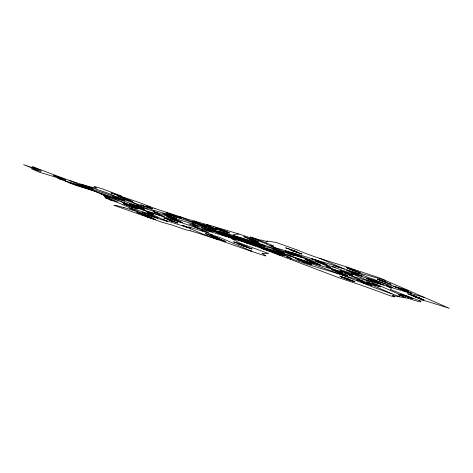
<?xml version="1.0" encoding="UTF-8"?>
<svg xmlns="http://www.w3.org/2000/svg" width="473" height="473" viewBox="0 0 473 473"><rect width="100%" height="100%" fill="white"/><g stroke="black" fill="none" stroke-linecap="round" stroke-linejoin="round"><path stroke-width="0.71" d="M332.744 266.914L332.803 266.589L334.872 267.038L336.93 266.796L358.942 273.353M182.111 222.357L180.337 221.926A7.923 0.443 19.6 0 1 179.699 221.731L175.708 220.359M404.858 296.181L412.769 298.652L404.876 296.216M290.274 259.062L291.202 258.613L306.007 263.887L341.524 274.778M192.564 221.589L196.679 223.008M285.686 247.846L295.619 251.275L285.68 247.858M340.046 270.526L347.826 272.98M144.703 209.498L142.799 209.036A8.532 0.479 19.6 0 1 142.113 208.824L136.053 206.654L138.199 207.387M274.612 252.269L281.896 254.563M344.521 278.183L351.38 280.318M190.548 230.842L185.576 229.766L172.539 225.183M215.457 229.234L214.103 228.902A6.025 0.337 19.6 0 1 213.625 228.755L207.068 226.248A7.326 0.408 19.6 0 0 208.374 226.898L214.435 229.127A6.941 0.39 19.6 0 0 215.067 229.328L216.924 229.766L215.883 229.192A7.456 0.414 19.6 0 0 213.997 228.406M257.389 241.792L256.035 241.461A6.119 0.343 19.6 0 1 255.532 241.307L248.621 238.717M337.048 271.934L342.511 273.956L338.284 272.572L339.827 273.252L347.909 275.747L340.903 273.175M151.809 215.599L153.033 215.99M215.114 237.02L216.338 237.411M294.933 254.373L296.157 254.764M305.061 261.823L306.285 262.208M356.346 273.678L357.558 274.074M376.295 285.219L377.507 285.609M238.835 233.928L233.065 234.774L234.165 235.672L256.23 242.365L277.716 249.803L272.951 247.639L277.71 249.058M284.852 255.934L279.147 254.208M354.768 281.849L346.011 278.952L353.207 281.264M313.83 262.539L316.951 263.532M57.162 176.583L62.052 178.386L61.058 178.079M256.514 245.404L259.381 246.332M276.569 250.649L277.905 250.974A5.706 0.319 19.6 0 1 278.597 251.193L282.074 252.44L280.879 251.979M88.144 187.273L89.19 187.604M175.826 219.714L176.979 220.075M211.236 227.383L212.389 227.744M143.124 208.912L141.539 208.51A6.853 0.384 19.6 0 1 141.031 208.351L138.293 207.422M210.574 231.149L207.144 230.085M338.579 272.507L340.82 273.234M362.566 282.21L364.807 282.931M124.6 204.159L126.474 204.738M217.125 228.24L218.999 228.82M306.445 259.766L313.776 262.255M368.083 279.029L373.096 280.796C369.49 279.159 379.098 282.6 375.402 281.559M122.353 197.436L126.941 199.109L120.272 196.679M128.485 205.388L131.926 206.671M274.914 251.831L279.502 253.504L277.143 252.552M205.483 229.346L206.624 229.647A5.564 0.313 19.6 0 1 207.133 229.801L208.463 230.25M276.167 252.836L283.144 255.059L281.955 254.693M303.098 261.569L308.715 263.254M346.065 278.786L351.486 280.353M263.999 248.969L268.12 250.282L263.059 248.609L264.437 249.23M277.639 251.051L280.72 251.997M262.154 253.309L268.634 253.516L240.213 243.264L231.912 238.688M146.671 213.654L152.915 215.877M209.977 235.075L216.22 237.292M248.366 238.138L254.61 240.355M289.795 252.434L293.709 253.64L291.273 252.972M299.923 259.878L303.837 261.084L301.39 260.416M335.925 271.017L342.286 273.353M351.197 271.739L356.358 273.631M371.145 283.28L377.389 285.497M398.29 287.874L404.527 290.091M232.107 238.794L239.545 240.568L255.515 246.096M234.082 235.678L212.377 229.683M63.347 179.302L63.08 179.113L65.593 179.941M124.517 200.771L121.951 199.961M170.321 214.038L176.086 216.084M171.084 217.911L176.849 219.957M206.494 225.574L212.259 227.625M57.298 177.085L62.265 178.806M84.561 186.327L89.959 188.213M116.252 197.868L120.461 199.293M83.762 185.605L89.054 187.485M113.946 205.329L116.293 205.501L123.855 207.576L123.299 207.31L141.847 213.146L129.649 208.138L132.588 209.042L117.517 202.414L110.197 199.89M217.728 231.859L216.303 231.368L218.993 232.237M240.656 239.858C239.06 239.119 243.666 240.698 242.584 240.455M287.111 254.545L258.973 245.942L248.91 242.123L254.858 244.807L251.748 244.553L253.664 245.434M125.44 198.879L130.353 200.564L128.496 199.831M174.951 216.013L179.149 217.426L177.943 217.054M147.659 214.293L142.06 212.141L146.346 213.784M170.197 216.167L176.807 218.632L169.304 216.315L168.406 215.925L171.463 216.865L165.065 214.446L170.286 216.38M249.354 238.776L243.755 236.618L248.041 238.268M210.988 235.72L205.365 233.556L209.651 235.205M290.806 253.073L285.184 250.915L289.47 252.558M300.934 260.517L295.312 258.359L299.598 260.008M352.219 272.383L346.585 270.219L350.871 271.869M336.936 271.662L331.313 269.498L335.599 271.147M372.156 283.918L366.534 281.76L370.82 283.404M399.301 288.512L393.672 286.354L397.959 288.004M171.238 214.63L166.029 212.625L169.984 214.151M172.001 218.502L166.786 216.498L170.741 218.029M207.422 226.171L202.196 224.167L206.151 225.692M342.405 272.253L303.696 260.469M84.543 186.149L79.783 184.304L83.425 185.712M87.28 186.179L96.693 188.301L94.038 186.392L101.89 188.674L121.839 196.153L110.972 192.86L111.545 193.203L138.412 202.231L154.996 208.516M223.889 234.703L228.37 236.364M148.126 214.192L150.278 214.854M220.069 232.876L220.613 232.947L217.249 231.841L219.779 232.781M249.821 238.67L254.728 240.467M229.103 236.955L230.191 237.103L223.451 234.898L228.489 236.766M211.431 235.607L215.138 236.967M352.651 272.271L354.981 273.004M337.379 271.555L339.744 272.294M372.6 283.812L376.301 285.166M399.738 288.406L404.651 290.203M171.681 214.535L176.216 216.202M172.444 218.408L175.861 219.667M207.854 226.076L211.271 227.33M126.752 199.399L128.532 199.949M224.45 235.14L220.536 233.615L223.528 234.779M85.028 186.072L88.155 187.219M172.066 225.03L162.298 222.357L114.123 205.365M176.181 216.498L177.889 217.036M63.276 179.184L64.227 179.48M123.163 200.262L122.194 199.955M110.357 199.949L110.942 200.014L107.353 198.66M255.899 244.902L258.725 245.907M240 239.58C238.682 239.025 241.378 240.148 240.426 239.799M101.216 194.066L114.951 198.707M224.959 235.093L228.211 236.234M64.222 179.427L62.389 178.853M408.37 298.433L392.507 295.56L394.293 296.453L394.464 296.997L390.456 295.808L360.456 284.929L338.839 277.74L255.089 245.954M238.8 237.753L240.816 238.504M256.13 245.18L253.469 244.127L255.497 244.925M193.67 224.143L193.108 224.013L194.19 224.486L192.139 223.824L199.884 227.188L188.952 223.865L198.092 227.874M238.906 237.972L238.575 237.878L240.089 238.516M247.143 241.685L248.508 242.176M243.571 240.858L241.827 240.408L244.884 241.472M245.002 241.508L242.744 240.816L245.954 241.851L240.81 239.965L241.159 240.118M256.673 245.191L257.608 245.44M245.729 242.383L247.947 242.945L243.246 241.407L243.731 241.62M248.839 242.572L250.418 242.974L242.75 240.266M213.353 226.419L187.343 219.117L155.032 208.534M247.107 241.833L245.321 241.106L246.681 241.656M146.878 216.581A5.694 0.319 19.6 0 1 147.736 216.859L155.806 219.632L144.933 215.907L150.142 217.355L149.852 217.261M219.094 238.859L211.2 236.128L218.674 238.357L213.79 236.985A6.232 0.349 19.6 0 1 213.146 236.802L213.14 236.802A6.291 0.349 19.6 0 1 213.962 237.068L222.062 239.846L217.361 238.558A6.297 0.349 19.6 0 1 216.705 238.368L216.699 238.368A5.694 0.319 19.6 0 1 217.58 238.652L225.651 241.425L214.777 237.7L219.915 239.125M245.682 246.486L237.742 243.737L245.215 245.966L240.325 244.594A6.232 0.349 19.6 0 1 239.687 244.411L239.681 244.411A6.291 0.349 19.6 0 1 240.503 244.677L248.603 247.456L243.897 246.167A6.297 0.349 19.6 0 1 243.246 245.978L243.234 245.978A5.694 0.319 19.6 0 1 244.115 246.262L252.186 249.035L241.313 245.31L246.504 246.752M275.061 247.763L288.902 251.595L340.897 267.594M239.486 238.008L241.129 238.581M238.345 237.748L236.683 237.079L243.477 239.616L241.614 238.865L242.105 239.013M121.945 202.131L153.252 213.914L153.743 214.393L147.192 212.377L163.64 219.72L187.716 227.608M247.71 241.898L248.272 242.046M147.499 209.031L136.934 205.637L138.684 206.364L115.885 198.246L68.922 182.489M214.559 230.605L210.485 229.381L213.122 231.066L206.926 229.151L215.812 232.249L224.456 235.938M149.58 212.01L164.344 216.646L153.548 211.715L157.521 212.992M370.607 281.754L354.253 276.806L333.613 269.291L326.293 266.388L330.296 267.712L330.869 267.547L320.227 263.142L332.844 266.908L350.99 273.305L408.654 290.617M202.858 231.214L188.739 226.993L190.968 227.968L188.863 227.495L182.294 225.237L202.521 233.952L217.095 239.314M342.257 275.008L363.447 281.293M250.04 250.72L251.985 251.305L219.507 237.345L210.55 234.555L212.271 234.809L201.717 230.688L208.705 232.55L193.487 226.656M384.939 280.288L364.843 274.476L358.38 273.039L367.805 277.403L373.841 279.289L392.608 287.519L386.825 285.727L390.988 287.501M294.377 255.296L320.103 263.094M249.49 242.667L248.071 242.318L251.163 243.394M304.263 260.653L262.45 247.515L280.454 255.361M424.659 297.612L366.409 279.904L402.31 295.625L400.554 295.164L403.54 296.228L398.414 294.691L405.343 297.623M294.017 255.195L270.793 248.089C239.657 240.16 209.167 229.488 179.716 216.622M246.557 242.495L244.665 242.034L250.448 244.05L245.948 242.596L249.318 243.636M130.684 208.155L152.501 214.837M212.998 230.954L229.718 236.128M237.062 239.787L192.186 226.254L152.507 213.092L123.104 202.385M276.273 252.954L271.171 250.997L274.6 252.286M303.217 261.693L298.096 259.73L308.396 263.136M310.14 263.975L311.796 264.667L303.264 261.871L304.482 262.243M408.276 298.416L418.191 301.472L421.106 301.934L419.326 300.213L420.603 299.799L426.279 301.1L449.35 308.325L379.547 277.882L355.424 269.923C336.208 263.13 316.266 258.234 297.558 250.075M224.439 230.777L225.597 231.131L218.928 228.707M219.348 229.352L226.26 231.947A6.119 0.343 19.6 0 0 226.768 232.101C230.789 233.307 223.203 230.333 226.88 231.681A6.965 0.39 19.6 0 1 228.607 232.397M119.32 198.554L112.828 196.443L120.201 198.766M256.153 241.041L254.858 240.645L257.413 241.768M196.679 222.931L200.718 224.397M213.979 228.4L212.726 228.01L215.481 229.21M200.712 224.421L201.788 224.752L195.597 222.499M196.336 223.226L202.893 225.733A6.025 0.337 19.6 0 0 203.366 225.881C207.416 227.105 199.63 224.066 203.242 225.385A7.456 0.414 19.6 0 1 205.122 226.165M318.79 261.25L311.216 258.784L319.819 261.498M384.78 281.648L377.206 279.182L385.808 281.896M169.772 215.712L162.742 213.424L170.729 215.942M133.829 205.111L139.328 207.068L138.169 206.707M170.026 216.202L170.434 216.433M258.731 243.654L251.157 241.189L259.76 243.902M259.216 243.967L260.357 244.322L259.961 244.092M254.444 242.596L261.356 245.185A6.119 0.343 19.6 0 0 261.859 245.339C265.844 246.539 258.264 243.554 261.977 244.919A6.965 0.39 19.6 0 1 263.698 245.641L264.815 246.232A5.575 0.313 19.6 0 1 264.756 246.256L262.964 245.818A7.787 0.438 19.6 0 1 262.284 245.611L255.651 243.187M224.368 233.485L223.67 233.242M240.852 238.569L241.39 238.735M251.618 242.016L246.214 240.254L252.357 242.188M238.362 238.386L237.753 238.15L238.357 238.38M239.019 238.652L238.528 238.504L240.39 239.261L235.501 237.558M219.921 232.834L218.502 232.397L221.731 233.437L220.028 232.87M237.629 238.238L237.144 238.085L238.516 238.629M277.621 251.068L276.593 250.72M402.156 289.736L401.902 289.659A7.012 0.39 19.6 0 1 401.216 289.441L401.701 289.612M235.01 237.943L235.418 238.067M277.326 251.092L278.13 251.334M282.28 252.617L283.096 252.872M313.77 262.279L314.929 262.639L304.996 259.234L308.946 260.818L306.469 259.783M206.465 229.316L201.055 227.554L207.204 229.488M235.702 238.333L234.277 237.895L237.511 238.936L233.023 237.345L235.542 238.28M248.792 242.342L249.236 242.483M402.251 289.766L407.549 291.403L398.503 288.483L411.634 293.201L402.588 290.28L408.518 292.113A7.083 0.396 19.6 0 1 408.944 292.249L408.359 292.042M127.58 205.093L133.079 207.056L131.92 206.695M374.019 281.453L379.316 283.091L370.27 280.17L383.402 284.888L374.356 281.967L380.292 283.8A7.083 0.396 19.6 0 1 380.712 283.936L380.126 283.729M245.386 241.916L241.602 240.686L245.901 242.04M258.329 245.859L258.956 246.049M228.802 236.878L225.958 236.003L232.42 238.09L229.015 236.949M246.197 242.247L245.499 242.005M256.555 245.463L258.749 246.108M264.756 248.904L259.89 247.32L265.418 249.064M171.392 220.383L163.818 217.917L172.42 220.625M415.253 296.24L407.685 293.774L416.281 296.482M414.585 296.459L414.33 296.382A7.012 0.39 19.6 0 1 413.644 296.163L424.056 299.923L415.01 297.003L420.946 298.835A7.083 0.396 19.6 0 1 421.372 298.971L420.828 298.776M414.673 296.488L419.977 298.126L410.931 295.205L420.787 298.765M241.053 244.328L233.485 241.863L242.087 244.571M364.447 282.357L356.879 279.898L365.481 282.606M145.477 215.28L146.642 215.641L139.973 213.217M408.045 296.766L400.471 294.301L409.074 297.009M347.448 278.698L339.874 276.238L348.477 278.946M346.242 278.893L345.03 278.514A6.403 0.355 19.6 0 1 344.782 278.39L341.08 276.906L344.51 278.195M353.077 281.133L354.797 281.807M373.836 281.4L373.67 281.346A7.012 0.39 19.6 0 1 372.984 281.128L373.475 281.299M268.215 250.4L268.954 250.631M190.453 230.824C215.854 238.309 240.538 248.053 265.761 255.994L262.208 253.309M210.16 229.299C184.103 220.696 157.119 214.636 132.393 202.444L145.051 206.713L154.204 210.639L153.5 210.254L169.109 214.707L195.621 223.534M248.94 242.608L252.204 243.761L248.987 242.726L251.423 243.477M213.299 226.401C232.793 232.213 252.541 237.481 271.064 246.09L270.94 245.724L272.608 246.238A15.639 0.875 19.6 0 0 273.24 246.362L273.808 246.202A12.233 0.68 19.6 0 0 272.347 245.41L266.376 242.939M64.742 180.739L102.174 192.381L132.742 202.556M239.971 239.492L240.988 239.858M266.666 243.057L250.294 237.008L260.765 240.266L260.984 239.965L267.594 241.721L266.843 240.976L276.055 242.413L297.31 249.981M149.302 217.083L141.362 214.334L148.835 216.563L143.946 215.191A6.232 0.349 19.6 0 1 143.307 215.008L143.313 215.014A6.291 0.349 19.6 0 1 144.123 215.268L152.223 218.053L147.517 216.764A6.297 0.349 19.6 0 1 146.867 216.575L146.878 216.581M87.475 186.261L67.533 179.835L32.489 166.738L41.074 170.493L23.65 164.663L41.033 171.646L31.407 168.737L39.519 172.255L58.149 177.901L62.885 179.882L57.854 178.309C65.286 180.639 72.121 184.547 79.653 186.551L93.394 190.714L101.665 194.249M280.187 254.456L283.297 255.302M245.877 242.43L246.238 242.554M258.613 246.007L260.256 246.61L259.452 246.303M177.883 220.649L175.986 220.016A7.45 0.414 19.6 0 0 175.489 219.862L172.568 218.999L174.354 219.389A8.147 0.455 19.6 0 1 174.998 219.584L180.58 221.583L178.617 220.909M279.188 254.113L277.698 253.569M86.926 187.148C84.135 186.179 89.113 188.337 87.174 187.237M59.663 177.907L58.617 177.617L61.123 178.652L57.31 177.144M224.031 233.674L226.904 234.573L223.871 233.615M208.392 230.144L208.729 230.268M90.509 188.414L91.437 188.638L89.817 187.958M118.646 198.701L117.582 198.376L118.9 198.985M177.789 220.519L178.558 220.796M90.609 188.544L88.841 187.882M176.399 220.519L178.693 221.293A6.279 0.349 19.6 0 0 179.308 221.482L182.129 222.34M278.916 254.125L276.9 253.362M140.528 207.682L137.052 206.512A8.774 0.491 19.6 0 0 136.36 206.299L134.438 205.832L137.584 206.813A8.023 0.449 19.6 0 1 138.116 206.979L143.455 208.824L140.741 207.866M248.875 242.111L243.057 239.669M224.036 233.727L222.487 233.035M90.408 188.378L92.838 189.23L92.046 188.78A7.994 0.443 19.6 0 0 91.206 188.42L89.492 187.834L90.213 188.402M176.464 220.643L175.891 220.43M399.862 296.719L373.966 287.442L341.855 274.878L287.395 254.64L294.058 255.225L280.43 250.17L270.928 246.043M195.656 222.606L193.93 222.062L196.23 223.061L192.576 221.601M235.53 237.393C233.733 236.713 237.062 237.949 235.507 237.345M254.155 244.742L265.974 249.058M120.337 196.792L118.481 196.212L120.958 197.288L117.008 195.698L123.477 197.986L122.347 197.442M208.883 230.398L210.822 231.084L206.246 229.429A6.267 0.349 19.6 0 0 205.749 229.275L204.419 228.938L205.495 229.393M118.753 198.743L121.301 199.618M56.393 176.405L54.797 175.903L56.92 176.825L53.538 175.465L61.064 178.055M59.835 177.972L61.525 178.617M63.098 179.214L61.579 178.64M132.724 204.756L130.885 204.176L133.339 205.247L129.389 203.65L133.824 205.187M140.038 213.329L138.199 212.749L140.652 213.82L136.703 212.223L145.483 215.256M121.999 199.884L120.532 199.423M63.08 179.113L62.548 178.912M223.8 233.644L221.601 232.692L224.61 233.768L223.427 233.319M175.01 216.214L169.819 214.299L175.187 216.285M207.056 230.049L205.323 229.446L209.858 231.084A6.096 0.343 19.6 0 0 210.349 231.232L211.721 231.557L210.597 231.12M121.933 199.86L121.183 199.381L122.891 199.961A7.994 0.443 19.6 0 1 123.725 200.316L124.547 200.729M349.979 268.995L347.478 267.943L355.962 270.816L346.041 267.381L352.521 270.172L360.432 272.738L349.104 268.812M248.278 242.087L248.922 242.312M257.614 245.499L258.311 245.794M235.731 237.582L234.212 236.926L237.003 238.161M253.481 244.618L240.479 240.071L241.91 241.271M150.313 214.866L151.833 215.546M174.779 216.055L174.945 216.078M419.652 300.816L390.349 289.535L391.419 288.199L387.233 286.372M237.34 237.925L236.086 237.612M125.428 198.944L119.911 197.028L126.799 199.63L123.506 198.613L124.476 199.038L132.552 201.533L126.752 199.452M175.82 220.306L173.774 219.59L175.708 220.264M308.325 263.213L308.822 263.295M132.659 204.643L138.169 206.683M56.334 176.305L57.168 176.595M126.409 204.632L129.614 205.932L128.496 205.406M355.111 272.951L357.44 273.956M278.171 250.725L272.856 249.035L278.343 250.791M351.38 280.418L351.699 280.436M62.554 178.717L62.229 178.593L63.938 179.172A7.994 0.443 19.6 0 1 64.777 179.533M293.768 253.664L294.957 254.32M339.898 272.253L342.168 273.234M303.897 261.108L305.085 261.764M351.445 280.442L351.806 280.477M175.217 216.291L176.216 216.711L173.159 215.771L181.561 218.479L176.193 216.563M87.83 187.686L88.386 187.899L86.157 187.113M293.834 253.688L296.039 254.651M303.962 261.131L306.167 262.095M308.532 263.29L310.17 263.833L308.603 263.319M351.516 280.471L353.319 281.08L351.587 280.495M237.411 238.002L237.73 238.138L235.95 237.511M121.508 199.5L123.187 200.215M87.836 187.491L88.788 187.858M374.409 280.944L366.64 278.485L370.578 280.099L368.089 279.058M313.321 262.491L309.543 261.214L315.012 263.213L311.003 261.93L312.328 262.515L320.41 265.01L314.988 263.041L318.264 264.064L316.839 263.597M277.349 252.529L269.604 250.069L276.037 252.381L274.955 251.884M278.094 250.767L279.88 251.488L278.195 250.808M304.517 262.255L310.217 264.029M291.291 258.66L286.744 256.91L290.256 257.655L275.239 251.405M119.001 199.027L120.077 199.44L118.28 198.831M364.89 282.872L371.89 285.444L363.814 282.949L362.407 282.334L366.498 283.652L361.047 281.624L362.578 282.245M313.404 262.438L313.836 262.58M277.355 253.433L276.155 253.061L276.545 253.221M374.196 280.968L375.408 281.536M347.62 273.004L349.979 273.956L340.046 270.544M218.916 232.249L219.762 232.586L217.864 231.941M194.054 220.926L214.63 230.067M82.881 184.795L108.636 193.392L118.96 197.951M127.58 205.176L123.146 203.644L127.095 205.235L124.606 204.188M142.024 213.217L145.826 214.801L167.436 221.435L163.404 219.626M86.127 187.101L84.572 186.386M117.529 198.524L116.252 197.921M228.447 234.17L206.435 224.781L210.591 226.129L208.096 225.042M242.584 240.379L241.1 239.941M240.444 240.822L231.504 237.097L229.553 235.867M107.619 198.761L105.089 197.679L117.458 201.8L104.509 196.602L109.647 198.193L103.652 195.591L123.95 202.692L114.762 198.648M351.309 273.447L366.167 279.821M226.059 233.556L230.392 235.501L247.994 241.183L242.903 238.877M319.647 258.27L344.433 269.054M310.879 260.292L291.315 252.399M69.519 180.455L83.343 186.451M249.827 239.308L256.461 241.733A7.787 0.438 19.6 0 0 257.141 241.94L258.932 242.377A5.575 0.313 19.6 0 0 258.979 242.365L257.903 241.774M220.554 229.949L227.188 232.373A7.787 0.438 19.6 0 0 227.874 232.58L229.659 233.018A5.575 0.313 19.6 0 0 229.712 233.006L228.636 232.409M233.573 235.731L250.134 241.124L260.15 245.351M349.263 275.055L392.218 293.91M261.149 246.989L260.381 246.723L262.036 247.379L257.17 245.765M283.226 252.931L284.45 253.469L277.42 251.133M282.363 252.653L282.949 252.913L278.242 251.388M268.25 250.418L268.782 250.655L264.543 249.277M269.031 250.666L270.13 251.151L263.768 249.029M257.684 245.919L258.081 246.09M241.602 238.983L240.231 238.445L241.112 238.835M247.403 242.028L247.06 241.874L247.811 242.525M235.205 237.919L232.131 236.949L232.48 237.103M224.072 233.278L219.768 231.924L220.252 232.137M174.395 217.704L174.909 217.929M130.14 200.611L130.513 200.777M257.099 245.735L257.673 245.913M64.783 179.533L65.576 179.929M205.152 226.177L206.193 226.744L204.336 226.313A6.941 0.39 19.6 0 1 203.697 226.112L197.631 223.883A7.326 0.408 19.6 0 1 196.319 223.221M144.815 206.618L140.924 204.886L152.525 208.682L146.269 205.956L150.071 207.026L149.947 206.742M265.779 249.324L264.88 249.005M283.209 255.243L284.882 255.899M252.677 242.436L251.731 242.111M207.523 229.73L206.577 229.411M120.449 198.979L120.716 199.127L119.74 198.826A5.818 0.325 19.6 0 1 119.373 198.619M238.658 239.001L240.532 240.124M217.125 228.27L219.614 229.316L215.664 227.726L224.444 230.753M172.651 220.838L173.017 221.045L171.876 220.696A6.788 0.378 19.6 0 1 171.433 220.436M348.702 279.147L349.074 279.366L347.933 279.011A6.788 0.378 19.6 0 1 347.489 278.757M386.021 282.091L386.406 282.316L385.27 281.961A6.788 0.378 19.6 0 1 384.821 281.707M170.942 216.137L171.279 216.332L170.221 216.007A6.303 0.355 19.6 0 1 169.819 215.777M409.275 297.198L409.671 297.428L408.536 297.079A6.788 0.378 19.6 0 1 408.087 296.819M320.02 261.687L320.416 261.918L319.281 261.563A6.788 0.378 19.6 0 1 318.832 261.309M416.494 296.677L416.879 296.902L415.743 296.553A6.788 0.378 19.6 0 1 415.294 296.293M365.688 282.801L366.072 283.025L364.937 282.671A6.788 0.378 19.6 0 1 364.488 282.416M242.294 244.766L242.679 244.99L241.543 244.642A6.788 0.378 19.6 0 1 241.094 244.387M338.597 272.543L337.048 271.969M143.148 208.883L144.726 209.474M230.227 235.459L231.114 236.34M249.856 239.32A6.835 0.384 19.6 0 1 248.573 238.699M256.171 241.047A6.965 0.39 19.6 0 1 257.874 241.762M220.589 229.955A6.835 0.384 19.6 0 1 219.301 229.34M255.68 243.193A6.835 0.384 19.6 0 1 254.397 242.578M259.234 243.973A6.788 0.378 19.6 0 1 258.772 243.713M344.841 272.643L352.734 275.126L344.858 272.643M372.511 284.326L380.404 286.804L372.511 284.326M292.172 250.584L302.022 254.048L290.611 250.04L298.374 252.446L292.172 250.584M292.852 254.102L302.702 257.566L291.285 253.534L299.06 255.958L292.852 254.102M317.306 261.279L327.156 264.744L315.745 260.735L323.514 263.136L317.306 261.279M121.466 197.158L121.171 197.034L121.466 197.158M381.025 280.714L379.884 280.365L391.212 284.291L381.025 280.714M351.977 272.448L350.842 272.099L362.17 276.019L351.977 272.448M249.064 241.401L248.248 241.153L256.401 243.985L249.064 241.401M131.056 206.595L129.921 206.24L131.985 207.15L128.632 206.116L137.678 209.036L131.056 206.595M171.338 220.637L170.197 220.288L172.261 221.193L168.914 220.158L177.954 223.079L171.338 220.637M151.159 215.552L150.024 215.203L152.087 216.114L148.735 215.079L157.781 218L151.159 215.552"/></g></svg>
